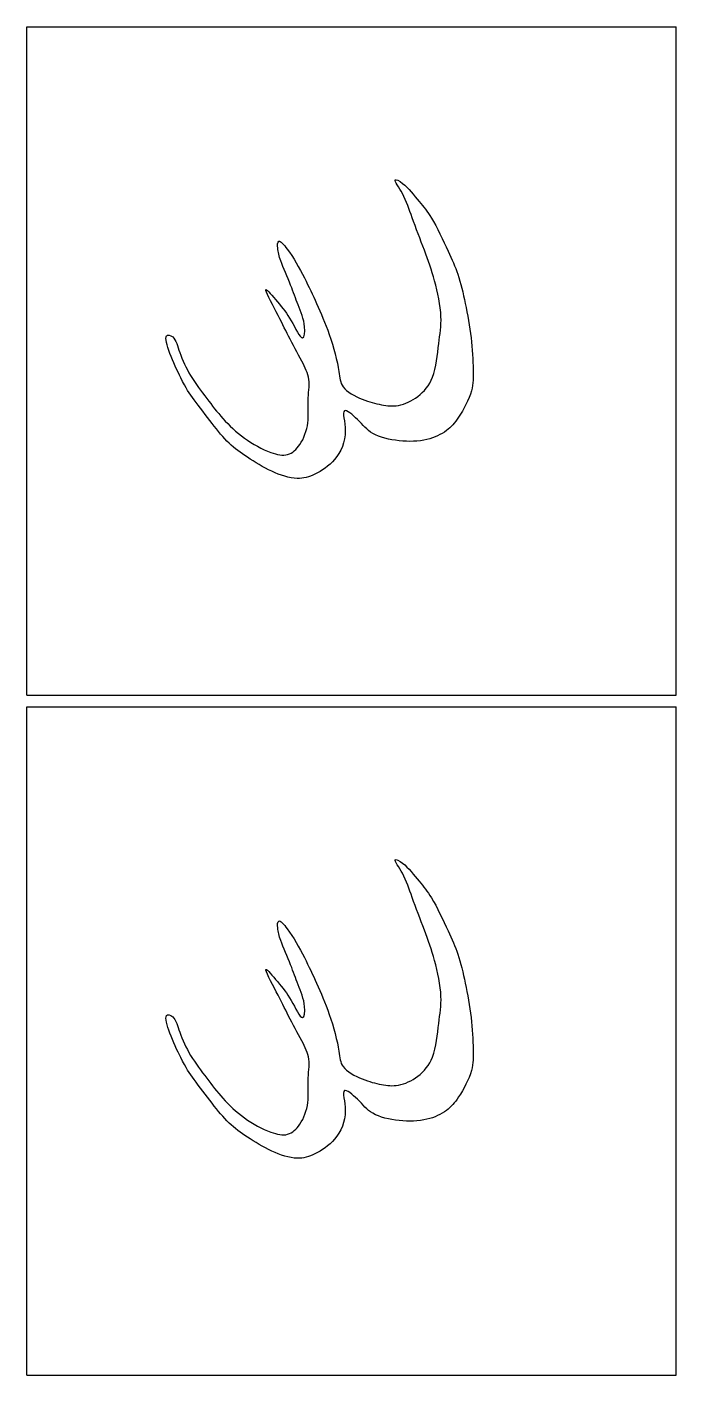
# Model space of a CAD drawing. Extents: x 38 to 208, y 36 to 389.
import ezdxf

# ---------------------------------------------------------------- set-up
doc = ezdxf.new("R2010")
doc.units = 0
doc.header["$LTSCALE"] = 12.7
doc.layers.add('VISIBLE', color=7, linetype='CONTINUOUS')

msp = doc.modelspace()

# ---------------------------------------------------------------- linework, layer by layer
at = {"layer": 'VISIBLE'}
for p, q in [((37.77, 388.91), (207.77, 388.91)), ((37.77, 213.91), (37.77, 388.91)), ((207.77, 213.91), (207.77, 388.91)), ((37.77, 213.91), (207.77, 213.91)), ((37.77, 210.91), (207.77, 210.91)), ((37.77, 35.91), (37.77, 210.91)), ((207.77, 35.91), (207.77, 210.91)), ((37.77, 35.91), (207.77, 35.91))]:
    msp.add_line(p, q, dxfattribs=at)
for points in [[(74.32, 308.01), (73.57, 306.79), (78.28, 295.96), (81.25, 291.59), (86.31, 284.99), (90.51, 279.72), (95.49, 276.14), (101.7, 272.34), (108.47, 270.06), (113.33, 271.6), (118.96, 275.27), (122.12, 282.37), (119.59, 290.28), (124.93, 285.8), (127.91, 281.89), (135.31, 280.26), (142.49, 280.36), (147.87, 283), (150.99, 286.53), (154.78, 293.65), (154.66, 299.19), (154.31, 307.71), (152.65, 316.39), (150.84, 324.3), (148.11, 330.07), (143.96, 339.15), (140.62, 343), (136.78, 347.85), (133.19, 349.72), (136.77, 344.73), (138.58, 338.96), (141.96, 330.28), (144.7, 322.68), (146.72, 312.96), (145.51, 306.19), (144.77, 296.89), (140.52, 291.9), (135.15, 289.34), (130.54, 289.9), (125.66, 291.16), (119.77, 294.29), (119.74, 298.92), (117.12, 308.62), (113.67, 316.45), (110.58, 323.15), (106.59, 330.3), (103.42, 333.74), (103.35, 330.62), (104.15, 327.58), (106.98, 321.2), (108.69, 316.17), (110.89, 311.06), (110.21, 305.54), (106.74, 312.85), (103.99, 316.19), (98.7, 322.57), (103.62, 313.36), (106.08, 308.19), (109.78, 301.44), (112.15, 296.75), (111.11, 290.96), (111.84, 285.26), (109.67, 279.43), (106.18, 276.3), (101.33, 277.3), (94.45, 281.01), (88.98, 286.25), (84.87, 291.59), (80.45, 297.44), (77.67, 303.38), (76.64, 307.84), (74.61, 308.47), (74.32, 308.01)], [(74.32, 130.01), (73.57, 128.79), (78.28, 117.96), (81.25, 113.59), (86.31, 106.99), (90.51, 101.72), (95.49, 98.14), (101.7, 94.34), (108.47, 92.06), (113.33, 93.6), (118.96, 97.27), (122.12, 104.37), (119.59, 112.28), (124.93, 107.8), (127.91, 103.89), (135.31, 102.26), (142.49, 102.36), (147.87, 105), (150.99, 108.53), (154.78, 115.65), (154.66, 121.19), (154.31, 129.71), (152.65, 138.39), (150.84, 146.3), (148.11, 152.07), (143.96, 161.15), (140.62, 165), (136.78, 169.85), (133.19, 171.72), (136.77, 166.73), (138.58, 160.96), (141.96, 152.28), (144.7, 144.68), (146.72, 134.96), (145.51, 128.19), (144.77, 118.89), (140.52, 113.9), (135.15, 111.34), (130.54, 111.9), (125.66, 113.16), (119.77, 116.29), (119.74, 120.92), (117.12, 130.62), (113.67, 138.45), (110.58, 145.15), (106.59, 152.3), (103.42, 155.74), (103.35, 152.62), (104.15, 149.58), (106.98, 143.2), (108.69, 138.17), (110.89, 133.06), (110.21, 127.54), (106.74, 134.85), (103.99, 138.19), (98.7, 144.57), (103.62, 135.36), (106.08, 130.19), (109.78, 123.44), (112.15, 118.75), (111.11, 112.96), (111.84, 107.26), (109.67, 101.43), (106.18, 98.3), (101.33, 99.3), (94.45, 103.01), (88.98, 108.25), (84.87, 113.59), (80.45, 119.44), (77.67, 125.38), (76.64, 129.84), (74.61, 130.47), (74.32, 130.01)]]:
    msp.add_open_spline(points, degree=3, knots=[0, 0, 0, 0, 0.019645, 0.0346, 0.050725, 0.065782, 0.079924, 0.095615, 0.110715, 0.123367, 0.137995, 0.154295, 0.167534, 0.179251, 0.19269, 0.208107, 0.223689, 0.237334, 0.249896, 0.265889, 0.279505, 0.296187, 0.313607, 0.329764, 0.344606, 0.362537, 0.375951, 0.390584, 0.398926, 0.410483, 0.425582, 0.442964, 0.459714, 0.477508, 0.492871, 0.510151, 0.52465, 0.538294, 0.550427, 0.563634, 0.577716, 0.589538, 0.607745, 0.624833, 0.640587, 0.657634, 0.667696, 0.675425, 0.686123, 0.701223, 0.714825, 0.728901, 0.738808, 0.752165, 0.76646, 0.77853, 0.793172, 0.808564, 0.824227, 0.837303, 0.850906, 0.864812, 0.878982, 0.890698, 0.902868, 0.919036, 0.934946, 0.949911, 0.965527, 0.980479, 0.992622, 1, 1, 1, 1], dxfattribs=at)

doc.saveas('drawing.dxf')
